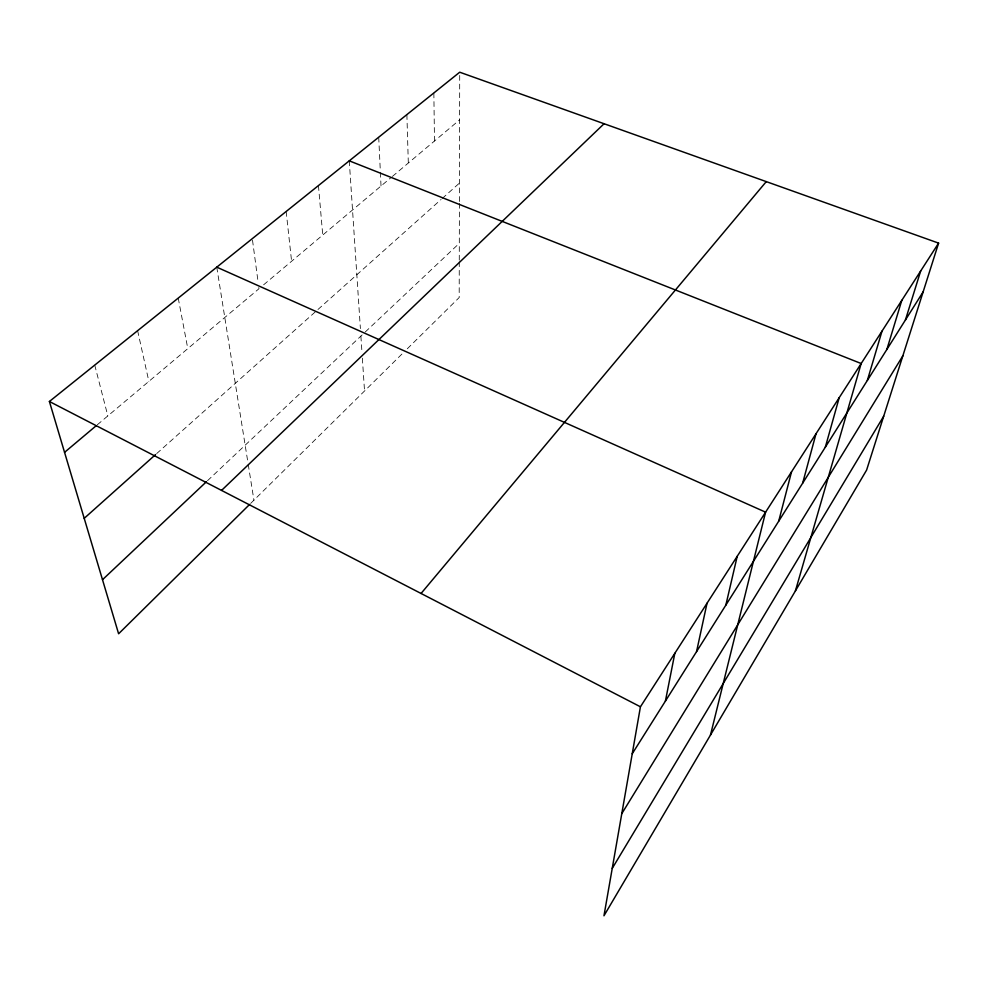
<?xml version="1.0" encoding="UTF-8"?>
<svg xmlns="http://www.w3.org/2000/svg" width="988" height="988" viewBox="0 0 988 988"><rect width="100%" height="100%" fill="white"/><g stroke="black" fill="none" stroke-linecap="round" stroke-linejoin="round"><path stroke-width="0.74" stroke-dasharray="4.94 3.71" d="M459.272 261.709L459.185 297.536L407.068 348.999M459.272 260.177L459.408 203.034M459.408 201.49L459.716 72.21M250.668 503.398L402.684 353.321M207.492 480.724L364.152 333.018M365.239 332.005L459.309 243.307M156.697 453.566L441.068 199.502M442.216 198.477L459.457 183.076M97.306 424.778L258.98 288.718L258.374 284.161M263.635 284.791L391.26 177.395M392.397 176.432L459.605 119.881M94.737 365.091L107.84 415.923M137.616 330.684L148.867 381.393M178.235 298.092L187.794 348.628M216.767 267.168L247.988 462.94M248.223 464.409L253.928 500.175M252.508 240.158L258.177 282.654M286.162 211.481L291.596 261.264M318.445 185.571L322.743 235.058M349.27 160.834L360.398 328.584M360.892 336.093L361.966 352.296M362.361 358.187L364.535 390.976M378.713 137.209L380.306 170.751M380.38 172.283L381.022 186.003M406.883 114.596L408.316 163.032M433.856 92.946L434.485 141.012"/><path stroke-width="1.48" d="M938.6 243.122L640.434 706.79L603.964 915.79L866.612 470.066L938.6 243.122L459.716 72.21L49.4 401.486L118.609 633.777L249.569 504.473M665.418 701.06L674.829 653.29M696.565 651.611L707.025 603.223M725.847 605.113L737.221 556.281M710.483 735.023L765.577 512.167L216.767 267.168M778.717 521.17L791.524 471.832M802.651 483.169L816.026 433.732M825.338 447.144L839.207 397.682M795.414 590.898L861.166 363.522L349.27 160.834M867.353 380.417L882.012 331.116M886.854 349.468L901.809 300.327M905.428 319.976L920.655 271.021M612.239 868.378L883.692 416.207M621.785 813.655L902.847 355.841M632.234 753.758L923.15 291.843M421.061 593.467L766.268 181.619M221.559 490.406L604.076 123.735M102.505 579.709L206.369 481.786M84.215 518.33L155.561 454.579M64.553 452.343L96.145 425.766M49.4 401.486L640.434 706.79"/></g></svg>
